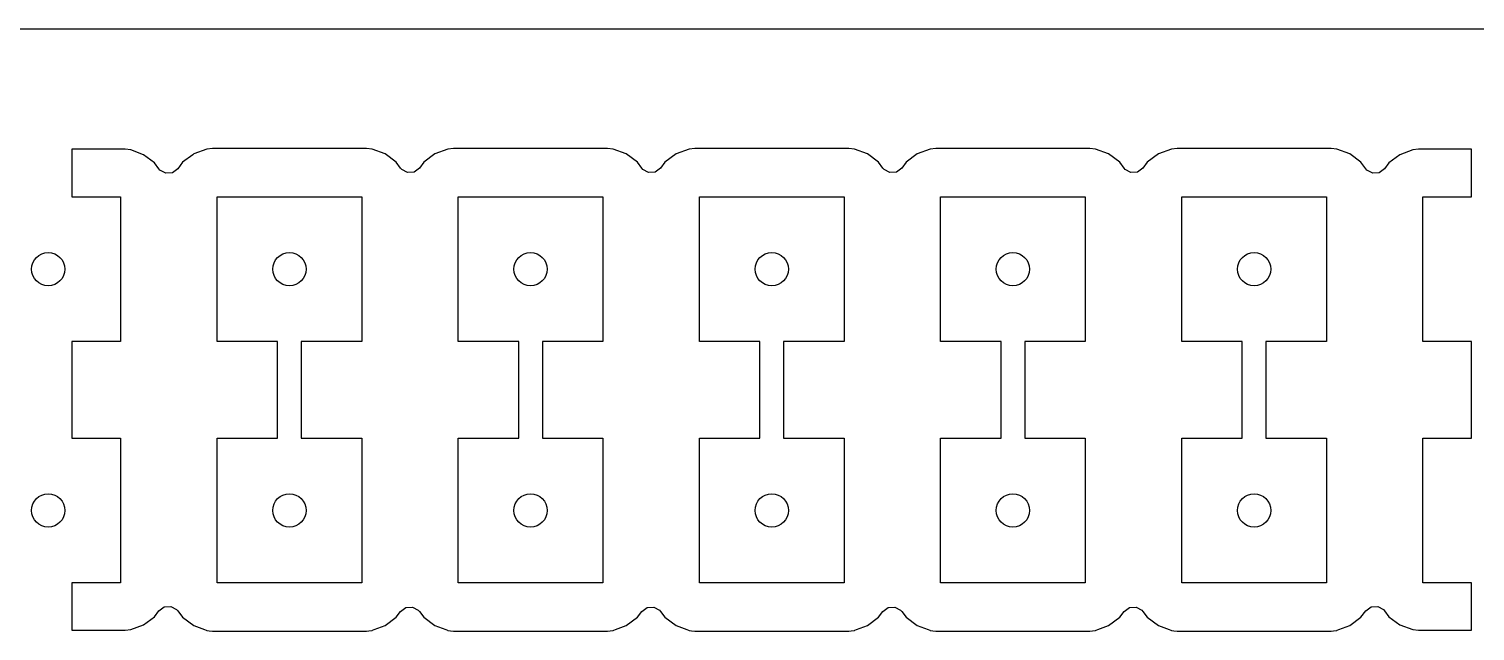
# Model space of a CAD drawing. Extents: x -2.18 to 1.8, y 0.44 to 2.81.
# Drawn here: x -1.248 to -0.648, y 2.565 to 2.815 of the extents above; entities that cross this region are included whole.
import ezdxf

# ---------------------------------------------------------------- set-up
doc = ezdxf.new("R2010")
doc.units = 0
doc.header["$MEASUREMENT"] = 0
doc.layers.add('BLACK', color=7, linetype='CONTINUOUS')

msp = doc.modelspace()

# ---------------------------------------------------------------- linework, layer by layer
at = {"layer": 'BLACK', "linetype": 'CONTINUOUS'}
for p, q in [((-2.1747, 2.81459), (0.99983, 2.81459)), ((-1.20812, 2.76469), (-1.23016, 2.76469)), ((-1.23016, 2.76469), (-1.23016, 2.745)), ((-1.20577, 2.76443), (-1.20812, 2.76469)), ((-1.20047, 2.76245), (-1.20577, 2.76443)), ((-1.20577, 2.76443), (-1.20577, 2.76443)), ((-1.1743, 2.76476), (-1.17969, 2.76275)), ((-1.17192, 2.76502), (-1.1743, 2.76476)), ((-1.1743, 2.76476), (-1.1743, 2.76476)), ((-1.17191, 2.76502), (-1.17192, 2.76502)), ((-1.10809, 2.76502), (-1.17191, 2.76502)), ((-1.10808, 2.76502), (-1.10809, 2.76502)), ((-1.1057, 2.76476), (-1.10808, 2.76502)), ((-1.10031, 2.76275), (-1.1057, 2.76476)), ((-1.0743, 2.76476), (-1.07969, 2.76275)), ((-1.07192, 2.76502), (-1.0743, 2.76476)), ((-1.0743, 2.76476), (-1.0743, 2.76476)), ((-1.07191, 2.76502), (-1.07192, 2.76502)), ((-1.00809, 2.76502), (-1.07191, 2.76502)), ((-1.00808, 2.76502), (-1.00809, 2.76502)), ((-1.0057, 2.76476), (-1.00808, 2.76502)), ((-1.00031, 2.76275), (-1.0057, 2.76476)), ((-0.9743, 2.76476), (-0.97969, 2.76275)), ((-0.97192, 2.76502), (-0.9743, 2.76476)), ((-0.9743, 2.76476), (-0.9743, 2.76476)), ((-0.97191, 2.76502), (-0.97192, 2.76502)), ((-0.90809, 2.76502), (-0.97191, 2.76502)), ((-0.90808, 2.76502), (-0.90809, 2.76502)), ((-0.9057, 2.76476), (-0.90808, 2.76502)), ((-0.90031, 2.76275), (-0.9057, 2.76476)), ((-0.8743, 2.76476), (-0.87969, 2.76275)), ((-0.87192, 2.76502), (-0.8743, 2.76476)), ((-0.8743, 2.76476), (-0.8743, 2.76476)), ((-0.87191, 2.76502), (-0.87192, 2.76502)), ((-0.80809, 2.76502), (-0.87191, 2.76502)), ((-0.80808, 2.76502), (-0.80809, 2.76502)), ((-0.8057, 2.76476), (-0.80808, 2.76502)), ((-0.80031, 2.76275), (-0.8057, 2.76476)), ((-0.7743, 2.76476), (-0.77969, 2.76275)), ((-0.77192, 2.76502), (-0.7743, 2.76476)), ((-0.7743, 2.76476), (-0.7743, 2.76476)), ((-0.77191, 2.76502), (-0.77192, 2.76502)), ((-0.70809, 2.76502), (-0.77191, 2.76502)), ((-0.70808, 2.76502), (-0.70809, 2.76502)), ((-0.7057, 2.76476), (-0.70808, 2.76502)), ((-0.70031, 2.76275), (-0.7057, 2.76476)), ((-0.67423, 2.76443), (-0.67953, 2.76245)), ((-0.67188, 2.76469), (-0.67423, 2.76443)), ((-0.67423, 2.76443), (-0.67423, 2.76443)), ((-0.64984, 2.76469), (-0.67188, 2.76469)), ((-0.64984, 2.745), (-0.64984, 2.76469)), ((-1.19594, 2.75906), (-1.20047, 2.76245)), ((-1.20047, 2.76245), (-1.20047, 2.76245)), ((-1.19412, 2.75663), (-1.19594, 2.75906)), ((-1.1843, 2.7593), (-1.1863, 2.75663)), ((-1.18009, 2.76245), (-1.1843, 2.7593)), ((-1.1843, 2.7593), (-1.1843, 2.7593)), ((-1.1843, 2.7593), (-1.1843, 2.7593)), ((-1.17969, 2.76275), (-1.18009, 2.76245)), ((-1.0957, 2.7593), (-1.10031, 2.76275)), ((-1.09391, 2.75691), (-1.0957, 2.7593)), ((-1.0957, 2.7593), (-1.0957, 2.7593)), ((-1.0957, 2.7593), (-1.0957, 2.7593)), ((-1.0843, 2.7593), (-1.08609, 2.75691)), ((-1.07969, 2.76275), (-1.0843, 2.7593)), ((-0.9957, 2.7593), (-1.00031, 2.76275)), ((-0.99391, 2.75691), (-0.9957, 2.7593)), ((-0.9957, 2.7593), (-0.9957, 2.7593)), ((-0.9957, 2.7593), (-0.9957, 2.7593)), ((-0.9843, 2.7593), (-0.98609, 2.75691)), ((-0.97969, 2.76275), (-0.9843, 2.7593)), ((-0.8957, 2.7593), (-0.90031, 2.76275)), ((-0.89391, 2.75691), (-0.8957, 2.7593)), ((-0.8957, 2.7593), (-0.8957, 2.7593)), ((-0.8957, 2.7593), (-0.8957, 2.7593)), ((-0.8843, 2.7593), (-0.88609, 2.75691)), ((-0.87969, 2.76275), (-0.8843, 2.7593)), ((-0.7957, 2.7593), (-0.80031, 2.76275)), ((-0.79391, 2.75691), (-0.7957, 2.7593)), ((-0.7957, 2.7593), (-0.7957, 2.7593)), ((-0.7957, 2.7593), (-0.7957, 2.7593)), ((-0.7843, 2.7593), (-0.78609, 2.75691)), ((-0.77969, 2.76275), (-0.7843, 2.7593)), ((-0.6957, 2.7593), (-0.70031, 2.76275)), ((-0.6937, 2.75663), (-0.6957, 2.7593)), ((-0.68406, 2.75906), (-0.68588, 2.75663)), ((-0.67953, 2.76245), (-0.68406, 2.75906)), ((-0.67953, 2.76245), (-0.67953, 2.76245)), ((-1.19366, 2.7561), (-1.19412, 2.75663)), ((-1.19125, 2.75479), (-1.19366, 2.7561)), ((-1.1885, 2.75498), (-1.19125, 2.75479)), ((-1.1863, 2.75663), (-1.1885, 2.75498)), ((-1.09345, 2.75638), (-1.09391, 2.75691)), ((-1.09104, 2.75507), (-1.09345, 2.75638)), ((-1.08829, 2.75526), (-1.09104, 2.75507)), ((-1.08609, 2.75691), (-1.08829, 2.75526)), ((-0.99345, 2.75638), (-0.99391, 2.75691)), ((-0.99104, 2.75507), (-0.99345, 2.75638)), ((-0.98829, 2.75526), (-0.99104, 2.75507)), ((-0.98609, 2.75691), (-0.98829, 2.75526)), ((-0.89345, 2.75638), (-0.89391, 2.75691)), ((-0.89104, 2.75507), (-0.89345, 2.75638)), ((-0.88829, 2.75526), (-0.89104, 2.75507)), ((-0.88609, 2.75691), (-0.88829, 2.75526)), ((-0.79345, 2.75638), (-0.79391, 2.75691)), ((-0.79104, 2.75507), (-0.79345, 2.75638)), ((-0.78829, 2.75526), (-0.79104, 2.75507)), ((-0.78609, 2.75691), (-0.78829, 2.75526)), ((-0.69324, 2.7561), (-0.6937, 2.75663)), ((-0.69083, 2.75479), (-0.69324, 2.7561)), ((-0.68809, 2.75498), (-0.69083, 2.75479)), ((-0.68588, 2.75663), (-0.68809, 2.75498)), ((-1.23016, 2.745), (-1.21, 2.745)), ((-1.21, 2.745), (-1.21, 2.685)), ((-1.17, 2.685), (-1.17, 2.745)), ((-1.17, 2.745), (-1.11, 2.745)), ((-1.11, 2.745), (-1.11, 2.685)), ((-1.07, 2.685), (-1.07, 2.745)), ((-1.07, 2.745), (-1.01, 2.745)), ((-1.01, 2.745), (-1.01, 2.685)), ((-0.97, 2.685), (-0.97, 2.745)), ((-0.97, 2.745), (-0.91, 2.745)), ((-0.91, 2.745), (-0.91, 2.685)), ((-0.87, 2.685), (-0.87, 2.745)), ((-0.87, 2.745), (-0.81, 2.745)), ((-0.81, 2.745), (-0.81, 2.685)), ((-0.77, 2.685), (-0.77, 2.745)), ((-0.77, 2.745), (-0.71, 2.745)), ((-0.71, 2.745), (-0.71, 2.685)), ((-0.67, 2.685), (-0.67, 2.745)), ((-0.67, 2.745), (-0.64984, 2.745)), ((-1.21, 2.685), (-1.23016, 2.685)), ((-1.23016, 2.685), (-1.23016, 2.645)), ((-1.14492, 2.685), (-1.17, 2.685)), ((-1.14492, 2.645), (-1.14492, 2.685)), ((-1.11, 2.685), (-1.13508, 2.685)), ((-1.13508, 2.685), (-1.13508, 2.645)), ((-1.04492, 2.685), (-1.07, 2.685)), ((-1.04492, 2.645), (-1.04492, 2.685)), ((-1.01, 2.685), (-1.03508, 2.685)), ((-1.03508, 2.685), (-1.03508, 2.645)), ((-0.94492, 2.685), (-0.97, 2.685)), ((-0.94492, 2.645), (-0.94492, 2.685)), ((-0.91, 2.685), (-0.93508, 2.685)), ((-0.93508, 2.685), (-0.93508, 2.645)), ((-0.84492, 2.685), (-0.87, 2.685)), ((-0.84492, 2.645), (-0.84492, 2.685)), ((-0.81, 2.685), (-0.83508, 2.685)), ((-0.83508, 2.685), (-0.83508, 2.645)), ((-0.74492, 2.685), (-0.77, 2.685)), ((-0.74492, 2.645), (-0.74492, 2.685)), ((-0.71, 2.685), (-0.73508, 2.685)), ((-0.73508, 2.685), (-0.73508, 2.645)), ((-0.64984, 2.685), (-0.67, 2.685)), ((-0.64984, 2.645), (-0.64984, 2.685)), ((-1.23016, 2.645), (-1.21, 2.645)), ((-1.21, 2.645), (-1.21, 2.585)), ((-1.17, 2.585), (-1.17, 2.645)), ((-1.17, 2.645), (-1.14492, 2.645)), ((-1.13508, 2.645), (-1.11, 2.645)), ((-1.11, 2.645), (-1.11, 2.585)), ((-1.07, 2.585), (-1.07, 2.645)), ((-1.07, 2.645), (-1.04492, 2.645)), ((-1.03508, 2.645), (-1.01, 2.645)), ((-1.01, 2.645), (-1.01, 2.585)), ((-0.97, 2.585), (-0.97, 2.645)), ((-0.97, 2.645), (-0.94492, 2.645)), ((-0.93508, 2.645), (-0.91, 2.645)), ((-0.91, 2.645), (-0.91, 2.585)), ((-0.87, 2.585), (-0.87, 2.645)), ((-0.87, 2.645), (-0.84492, 2.645)), ((-0.83508, 2.645), (-0.81, 2.645)), ((-0.81, 2.645), (-0.81, 2.585)), ((-0.77, 2.585), (-0.77, 2.645)), ((-0.77, 2.645), (-0.74492, 2.645)), ((-0.73508, 2.645), (-0.71, 2.645)), ((-0.71, 2.645), (-0.71, 2.585)), ((-0.67, 2.585), (-0.67, 2.645)), ((-0.67, 2.645), (-0.64984, 2.645)), ((-1.21, 2.585), (-1.23016, 2.585)), ((-1.23016, 2.585), (-1.23016, 2.56531)), ((-1.11, 2.585), (-1.17, 2.585)), ((-1.01, 2.585), (-1.07, 2.585)), ((-0.91, 2.585), (-0.97, 2.585)), ((-0.81, 2.585), (-0.87, 2.585)), ((-0.71, 2.585), (-0.77, 2.585)), ((-0.64984, 2.585), (-0.67, 2.585)), ((-0.64984, 2.56531), (-0.64984, 2.585)), ((-1.19594, 2.57094), (-1.19412, 2.57337)), ((-1.19412, 2.57337), (-1.19192, 2.57502)), ((-1.19192, 2.57502), (-1.18917, 2.57521)), ((-1.18917, 2.57521), (-1.18676, 2.5739)), ((-1.18676, 2.5739), (-1.1863, 2.57337)), ((-1.1863, 2.57337), (-1.1843, 2.5707)), ((-1.0957, 2.5707), (-1.09391, 2.57309)), ((-1.09391, 2.57309), (-1.09171, 2.57474)), ((-1.09171, 2.57474), (-1.08896, 2.57493)), ((-1.08896, 2.57493), (-1.08655, 2.57362)), ((-1.08655, 2.57362), (-1.08609, 2.57309)), ((-1.08609, 2.57309), (-1.0843, 2.5707)), ((-0.9957, 2.5707), (-0.99391, 2.57309)), ((-0.99391, 2.57309), (-0.99171, 2.57474)), ((-0.99171, 2.57474), (-0.98896, 2.57493)), ((-0.98896, 2.57493), (-0.98655, 2.57362)), ((-0.98655, 2.57362), (-0.98609, 2.57309)), ((-0.98609, 2.57309), (-0.9843, 2.5707)), ((-0.8957, 2.5707), (-0.89391, 2.57309)), ((-0.89391, 2.57309), (-0.89171, 2.57474)), ((-0.89171, 2.57474), (-0.88896, 2.57493)), ((-0.88896, 2.57493), (-0.88655, 2.57362)), ((-0.88655, 2.57362), (-0.88609, 2.57309)), ((-0.88609, 2.57309), (-0.8843, 2.5707)), ((-0.7957, 2.5707), (-0.79391, 2.57309)), ((-0.79391, 2.57309), (-0.79171, 2.57474)), ((-0.79171, 2.57474), (-0.78896, 2.57493)), ((-0.78896, 2.57493), (-0.78655, 2.57362)), ((-0.78655, 2.57362), (-0.78609, 2.57309)), ((-0.78609, 2.57309), (-0.7843, 2.5707)), ((-0.6957, 2.5707), (-0.6937, 2.57337)), ((-0.6937, 2.57337), (-0.6915, 2.57502)), ((-0.6915, 2.57502), (-0.68875, 2.57521)), ((-0.68875, 2.57521), (-0.68634, 2.5739)), ((-0.68634, 2.5739), (-0.68588, 2.57337)), ((-0.68588, 2.57337), (-0.68406, 2.57094)), ((-1.20577, 2.56557), (-1.20047, 2.56755)), ((-1.20047, 2.56755), (-1.19594, 2.57094)), ((-1.20047, 2.56755), (-1.20047, 2.56755)), ((-1.19594, 2.57094), (-1.19594, 2.57094)), ((-1.1843, 2.5707), (-1.17969, 2.56725)), ((-1.17969, 2.56725), (-1.17519, 2.56557)), ((-1.10482, 2.56557), (-1.10031, 2.56725)), ((-1.10031, 2.56725), (-1.0957, 2.5707)), ((-1.0843, 2.5707), (-1.07969, 2.56725)), ((-1.07969, 2.56725), (-1.07519, 2.56557)), ((-1.00482, 2.56557), (-1.00031, 2.56725)), ((-1.00031, 2.56725), (-0.9957, 2.5707)), ((-0.9843, 2.5707), (-0.97969, 2.56725)), ((-0.97969, 2.56725), (-0.97519, 2.56557)), ((-0.90482, 2.56557), (-0.90031, 2.56725)), ((-0.90031, 2.56725), (-0.8957, 2.5707)), ((-0.8843, 2.5707), (-0.87969, 2.56725)), ((-0.87969, 2.56725), (-0.87519, 2.56557)), ((-0.80482, 2.56557), (-0.80031, 2.56725)), ((-0.80031, 2.56725), (-0.7957, 2.5707)), ((-0.7843, 2.5707), (-0.77969, 2.56725)), ((-0.77969, 2.56725), (-0.77519, 2.56557)), ((-0.70482, 2.56557), (-0.70031, 2.56725)), ((-0.70031, 2.56725), (-0.6957, 2.5707)), ((-0.68406, 2.57094), (-0.67953, 2.56755)), ((-0.67953, 2.56755), (-0.67953, 2.56755)), ((-0.67953, 2.56755), (-0.67423, 2.56557)), ((-1.23016, 2.56531), (-1.20812, 2.56531)), ((-1.20812, 2.56531), (-1.20577, 2.56557)), ((-1.20812, 2.56531), (-1.20812, 2.56531)), ((-1.20577, 2.56557), (-1.20577, 2.56557)), ((-1.17519, 2.56557), (-1.17451, 2.56531)), ((-1.17451, 2.56531), (-1.1743, 2.56524)), ((-1.1743, 2.56524), (-1.17323, 2.56512)), ((-1.17323, 2.56512), (-1.17192, 2.56498)), ((-1.17192, 2.56498), (-1.17191, 2.56498)), ((-1.17191, 2.56498), (-1.10809, 2.56498)), ((-1.10809, 2.56498), (-1.10808, 2.56498)), ((-1.10808, 2.56498), (-1.10702, 2.56509)), ((-1.10702, 2.56509), (-1.1057, 2.56524)), ((-1.1057, 2.56524), (-1.10549, 2.56531)), ((-1.10549, 2.56531), (-1.10482, 2.56557)), ((-1.07519, 2.56557), (-1.07451, 2.56531)), ((-1.07451, 2.56531), (-1.0743, 2.56524)), ((-1.0743, 2.56524), (-1.07323, 2.56512)), ((-1.07323, 2.56512), (-1.07192, 2.56498)), ((-1.07192, 2.56498), (-1.07191, 2.56498)), ((-1.07191, 2.56498), (-1.00809, 2.56498)), ((-1.00809, 2.56498), (-1.00808, 2.56498)), ((-1.00808, 2.56498), (-1.00702, 2.56509)), ((-1.00702, 2.56509), (-1.0057, 2.56524)), ((-1.0057, 2.56524), (-1.00549, 2.56531)), ((-1.00549, 2.56531), (-1.00482, 2.56557)), ((-0.97519, 2.56557), (-0.97451, 2.56531)), ((-0.97451, 2.56531), (-0.9743, 2.56524)), ((-0.9743, 2.56524), (-0.97323, 2.56512)), ((-0.97323, 2.56512), (-0.97192, 2.56498)), ((-0.97192, 2.56498), (-0.97191, 2.56498)), ((-0.97191, 2.56498), (-0.90809, 2.56498)), ((-0.90809, 2.56498), (-0.90808, 2.56498)), ((-0.90808, 2.56498), (-0.90702, 2.56509)), ((-0.90702, 2.56509), (-0.9057, 2.56524)), ((-0.9057, 2.56524), (-0.90549, 2.56531)), ((-0.90549, 2.56531), (-0.90482, 2.56557)), ((-0.87519, 2.56557), (-0.87451, 2.56531)), ((-0.87451, 2.56531), (-0.8743, 2.56524)), ((-0.8743, 2.56524), (-0.87323, 2.56512)), ((-0.87323, 2.56512), (-0.87192, 2.56498)), ((-0.87192, 2.56498), (-0.87191, 2.56498)), ((-0.87191, 2.56498), (-0.80809, 2.56498)), ((-0.80809, 2.56498), (-0.80808, 2.56498)), ((-0.80808, 2.56498), (-0.80702, 2.56509)), ((-0.80702, 2.56509), (-0.8057, 2.56524)), ((-0.8057, 2.56524), (-0.80549, 2.56531)), ((-0.80549, 2.56531), (-0.80482, 2.56557)), ((-0.77519, 2.56557), (-0.77451, 2.56531)), ((-0.77451, 2.56531), (-0.7743, 2.56524)), ((-0.7743, 2.56524), (-0.77323, 2.56512)), ((-0.77323, 2.56512), (-0.77192, 2.56498)), ((-0.77192, 2.56498), (-0.77191, 2.56498)), ((-0.77191, 2.56498), (-0.70809, 2.56498)), ((-0.70809, 2.56498), (-0.70808, 2.56498)), ((-0.70808, 2.56498), (-0.70702, 2.56509)), ((-0.70702, 2.56509), (-0.7057, 2.56524)), ((-0.7057, 2.56524), (-0.70549, 2.56531)), ((-0.70549, 2.56531), (-0.70482, 2.56557)), ((-0.67423, 2.56557), (-0.67423, 2.56557)), ((-0.67423, 2.56557), (-0.67188, 2.56531)), ((-0.67188, 2.56531), (-0.67188, 2.56531)), ((-0.67188, 2.56531), (-0.64984, 2.56531))]:
    msp.add_line(p, q, dxfattribs=at)
at = {"layer": 'BLACK'}
for centre in [(-1.24, 2.715), (-1.14, 2.715), (-1.04, 2.715), (-0.94, 2.715), (-0.84, 2.715), (-0.74, 2.715), (-1.24, 2.615), (-1.14, 2.615), (-1.04, 2.615), (-0.94, 2.615), (-0.84, 2.615), (-0.74, 2.615)]:
    msp.add_circle(centre, 0.00689, dxfattribs=at)

doc.saveas('drawing.dxf')
